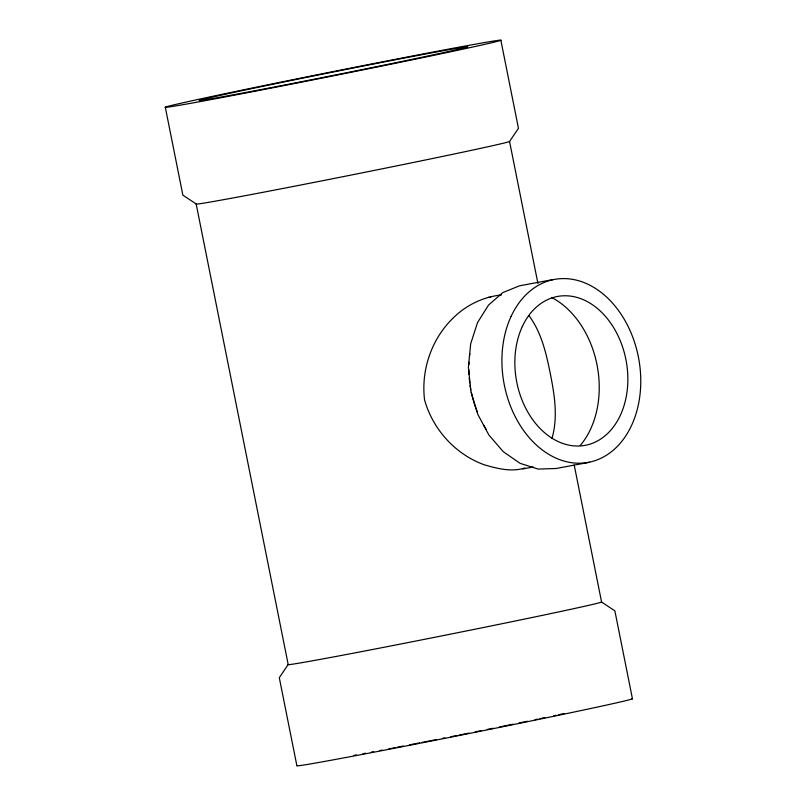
<?xml version="1.0" encoding="UTF-8"?>
<svg xmlns="http://www.w3.org/2000/svg" width="806" height="806" viewBox="0 0 806 806"><rect width="100%" height="100%" fill="white"/><g stroke="black" fill="none" stroke-linecap="round" stroke-linejoin="round"><path stroke-width="1.21" d="M551.949 438.545C558.195 417.095 554.498 394.668 550.236 373.238C546.166 353.169 541.501 332.666 529.119 315.841M165.29 107.168L182.871 195.153L196.16 203.948A159.931 1.955 -11.3 0 0 346.439 175.99A159.931 1.955 -11.3 0 0 509.563 141.493L518.449 128.285L500.869 40.3A171.245 2.096 -11.3 0 0 255.109 87.421A171.245 2.096 -11.3 0 0 243.261 93.486A171.245 2.096 -11.3 0 0 500.869 40.3M196.16 203.948L288.185 664.507L279.299 677.715L296.88 765.7A171.245 2.096 -11.3 0 0 468.82 733.571A171.245 2.096 -11.3 0 0 631.914 698.661M501.413 294.936C483.912 296.83 467.762 304.346 454.937 316.305C432.117 337.291 420.813 369.229 424.56 399.826C432.812 429.427 455.481 454.534 484.628 464.911C497.645 468.659 511.578 472.256 524.897 467.974M553.097 279.561L519.507 285.808L502.813 292.588L488.496 305.131L477.535 322.581L470.684 343.749L468.407 367.193L470.855 391.313L477.857 414.475L488.94 435.089L503.347 451.753L520.112 463.349L538.076 469.062L556.019 468.508L589.609 462.261M522.61 468.971L533.32 466.976M488.325 297.364L490.794 297.343M574.204 465.002L601.588 602.052L614.867 610.847L632.458 698.832M509.563 141.493L537.934 283.49M601.588 602.052A159.931 1.955 -11.3 0 1 438.474 636.549A159.931 1.955 -11.3 0 1 288.185 664.507M486.179 429.326A87.38 64.309 79.5 0 1 483.681 425.165M477.253 411.856A87.38 64.309 79.5 0 1 471.339 392.341M470.875 389.993A87.38 64.309 79.5 0 1 470.069 385.248M469.747 382.85A87.38 64.309 79.5 0 1 469.233 378.034M468.981 374.427A87.38 64.309 79.5 0 1 468.82 369.652M468.87 364.735A87.38 64.309 79.5 0 1 468.971 362.247M469.475 356.05A87.38 64.309 79.5 0 1 469.777 353.602M551.606 297.474A87.38 64.309 79.5 0 1 580.26 445.466M563.948 713.582A137.403 1.683 -11.3 0 1 558.78 714.69M556.11 715.254A137.403 1.683 -11.3 0 1 553.944 715.708M544.806 717.632A137.403 1.683 -11.3 0 1 539.98 718.64M537.511 719.154A137.403 1.683 -11.3 0 1 535.013 719.667M527.386 721.249A137.403 1.683 -11.3 0 1 519.185 722.942M513.12 724.181A137.403 1.683 -11.3 0 1 499.418 726.972M493.201 728.241A137.403 1.683 -11.3 0 1 487.257 729.44M481.222 730.659A137.403 1.683 -11.3 0 1 475.147 731.878M469.042 733.097A137.403 1.683 -11.3 0 1 459.349 735.042M456.942 735.515A137.403 1.683 -11.3 0 1 450.897 736.714M444.841 737.923A137.403 1.683 -11.3 0 1 442.423 738.397M436.419 739.586A137.403 1.683 -11.3 0 1 425.84 741.661M424.691 741.883A137.403 1.683 -11.3 0 1 422.132 742.386M419.573 742.89A137.403 1.683 -11.3 0 1 409.478 744.855M403.332 746.044A137.403 1.683 -11.3 0 1 397.358 747.192M395.031 747.646A137.403 1.683 -11.3 0 1 392.744 748.079M391.414 748.341A137.403 1.683 -11.3 0 1 388.754 748.845M382.266 750.084A137.403 1.683 -11.3 0 1 379.737 750.557M373.631 751.716A137.403 1.683 -11.3 0 1 371.294 752.149M365.712 753.197A137.403 1.683 -11.3 0 1 362.962 753.711M356.454 754.9A137.403 1.683 -11.3 0 1 354.015 755.343M522.308 326.571A75.714 55.725 79.5 0 0 571.575 445.607A75.714 55.725 79.5 0 0 620.187 340.555A75.714 55.725 79.5 0 0 522.308 326.571M261.164 89.547A137.403 1.683 -11.3 0 0 467.712 46.909A137.403 1.683 -11.3 0 0 270.363 84.751A137.403 1.683 -11.3 0 0 261.164 89.547M511.064 316.476A93.033 68.48 79.5 0 0 571.666 462.704A93.033 68.48 79.5 0 0 631.33 333.553A93.033 68.48 79.5 0 0 511.064 316.476"/></g></svg>
